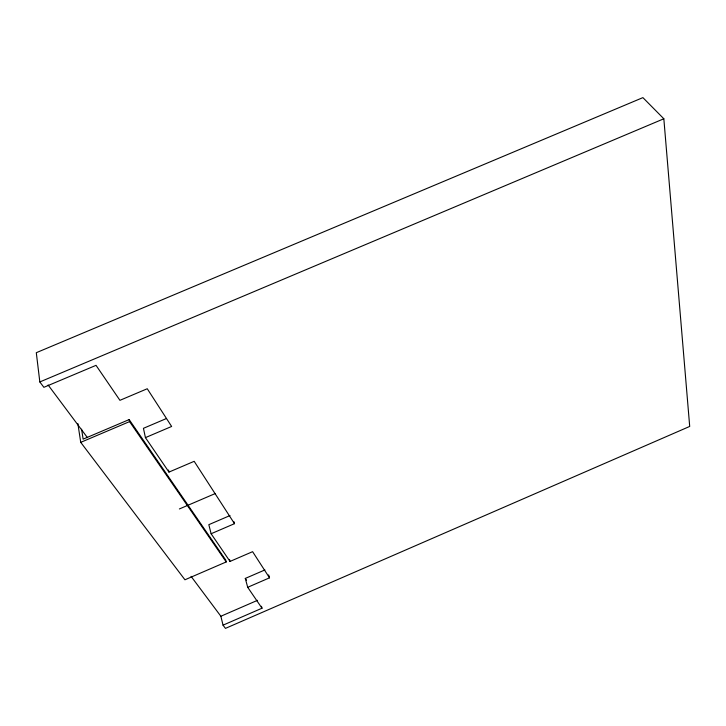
<?xml version="1.0" encoding="UTF-8"?>
<svg xmlns="http://www.w3.org/2000/svg" width="726" height="726" viewBox="0 0 726 726"><rect width="100%" height="100%" fill="white"/><g stroke="black" fill="none" stroke-linecap="round" stroke-linejoin="round"><path stroke-width="1.09" d="M191.065 576.344L220.867 616.247L257.521 600.32M220.867 616.247L223.036 625.159L261.995 608.216L261.451 606.264M81.584 429.175L83.127 439.139L129.164 419.583L225.713 560.009L226.213 561.942L184.948 579.784L80.722 442.352L77.873 423.576M230.015 515.551L208.825 524.671L211.112 533.746L230.024 561.434L252.603 551.678L269.509 577.832L247.702 587.298L245.297 578.422L264.899 569.928M211.112 533.746L234.498 523.673L233.944 521.676M179.376 508.953L215.068 493.635M166.308 418.584L143.439 428.313L145.427 437.624L168.976 472.091L194.178 461.319L234.498 523.673M80.722 442.352L129.564 421.606L129.164 419.583M145.427 437.624L171.635 426.461L147.251 388.746L119.935 400.325L96.032 365.341L43.878 387.321L39.83 381.949L36.3 352.7L642.9 97.62L663.836 118.774L689.7 426.434L225.459 628.38L223.036 625.159M39.83 381.949L663.836 118.774M48.107 384.989L87.401 437.587M129.564 421.606L226.213 561.942M247.702 587.298L261.995 608.216M245.297 578.422L246.541 580.246M268.665 574.901L269.509 577.832M229.507 559.437L230.024 561.434M168.514 470.04L168.976 472.091"/></g></svg>
